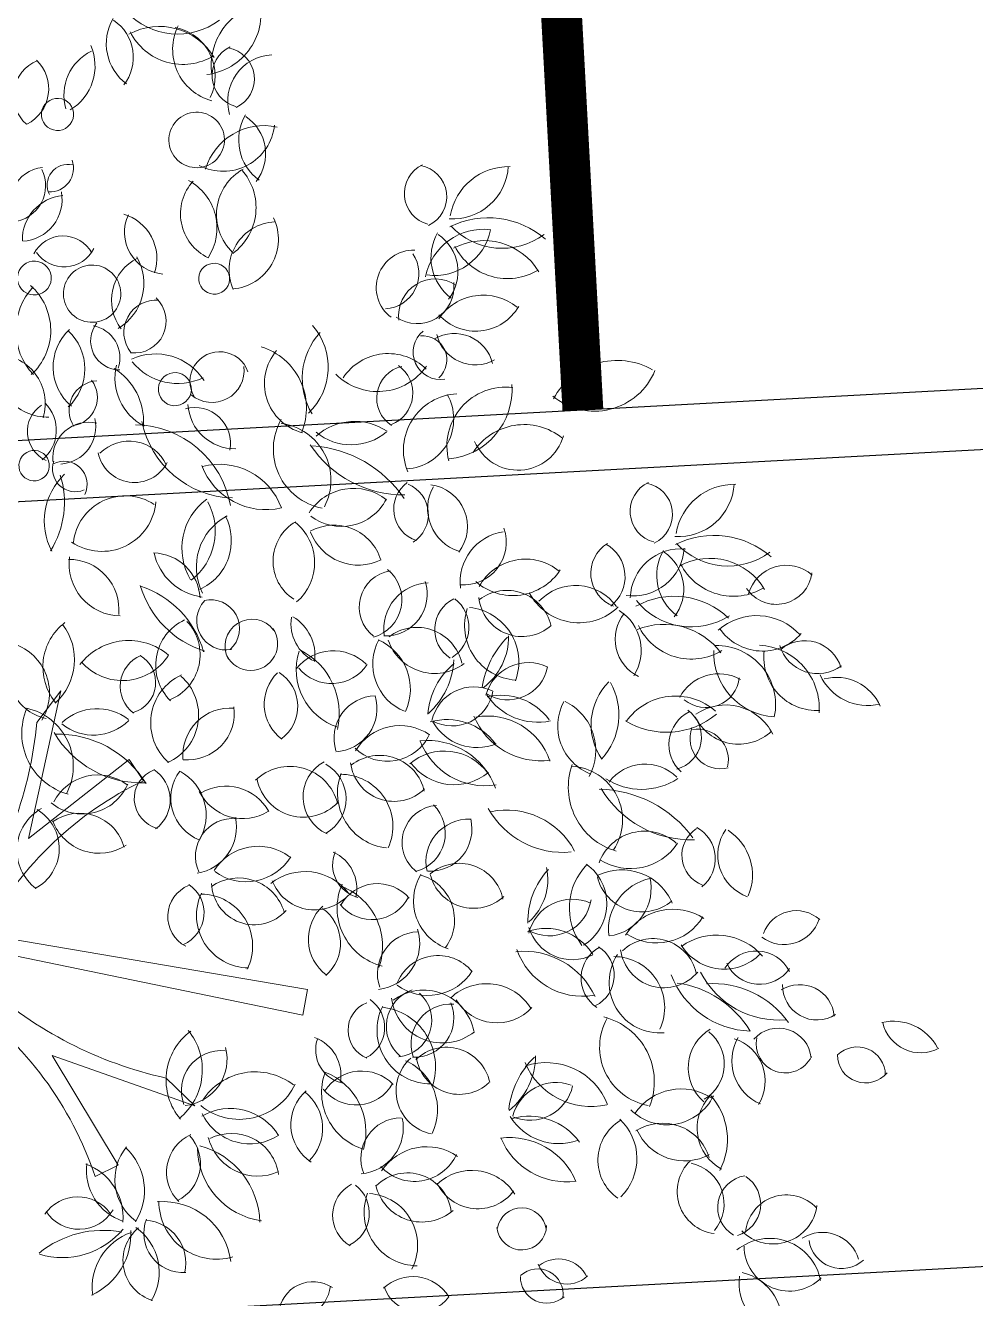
# Model space of a CAD drawing. Header units: millimetres. Extents: x 793 to 3159, y 750 to 2095.
# Drawn here: x 1036.271 to 1038.599, y 1286.697 to 1289.817 of the extents above; entities that cross this region are included whole.
import ezdxf

# ---------------------------------------------------------------- set-up
doc = ezdxf.new("R2010")
doc.units = ezdxf.units.MM
doc.linetypes.add('CONTINUA', pattern=[0])
for name, color, linetype in [('A-GUARNICIONES', 1, 'Continuous'), ('A-PISOS-HATCH', 8, 'Continuous'), ('A-VEGETACION', 65, 'Continuous')]:
    doc.layers.add(name, color=color, linetype=linetype)

# ---------------------------------------------------------------- blocks, each defined once
blk = doc.blocks.new('XR-CONJUNTO$0$A$C458D45B7')
at = {"lineweight": 0, "extrusion": (-2.43104e-07, -5.45806e-06, 1)}
blk.add_lwpolyline([(0.1057, -1.746), (0.1681, -1.7494, -0.110183), (-0.0866, -0.95, -0.110183), (0.0225, -0.1181, 0.069274), (0.0548, -0.1083, -0.159056), (0.3751, -0.5382), (0.4313, -0.5098), (0.2694, -0.2414), (0.6188, -0.3643), (0.5483, -0.2962, -0.129481), (0.1024, -0.068, 0.184379), (0.1254, 0.0127), (0.8832, -0.1415), (0.8943, -0.0784), (0.1156, 0.0518, -0.487233), (0.1075, 0.0667, -0.157099), (0.4909, 0.4325), (0.4557, 0.4846), (0.2096, 0.2904), (0.2879, 0.6525), (0.2292, 0.5741, -0.1274), (0.063, 0.1098, -1.508538), (0.0487, 0.1166), (-0.0409, 1.3604), (-0.1014, 1.2588), (-0.0393, 0.4627, -0.187108), (-0.3498, 1.1361), (-0.3949, 1.1174), (-0.3356, 0.7801), (-0.586, 0.9428), (-0.6161, 0.9071, -0.222061), (-0.0345, 0.1193), (-0.0367, 0.1218), (-0.9935, 0.563), (-0.9683, 0.4373, -0.148996), (-0.7862, 0.3977), (-0.1177, 0.0214, -0.61159), (-0.1188, -0.006, -0.101655), (-1.381, -0.3864), (-1.4565, -0.4291), (-0.657, -0.3716, -0.12496), (-1.5382, -0.8654), (-1.5037, -0.924), (-0.968, -0.7054), (-1.2263, -1.1913), (-1.1801, -1.2004, -0.176723), (-0.0978, -0.0662, 0.164875), (-0.0374, -0.112, -0.122319), (-0.6656, -1.3725), (-0.6394, -1.3961), (-0.165, -0.7555, -0.101541), (-0.347, -1.7346), (-0.3067, -1.749), (-0.1198, -1.2235), (0.1057, -1.746)], format="xyb", close=True, dxfattribs=at)
at = {"lineweight": 0, "extrusion": (2.43104e-07, 5.45806e-06, -1)}
for centre, major_axis, start_param, end_param in [((0.624, 2.313), (0.1011, -0.1111, 0), -1.092047, 0.621305), ((0.5697, 2.4342), (0.1269, 0.1155, 0), 1.666781, 3.133707), ((0.8079, 2.1864), (0.1148, 0.1046, 0), 3.735925, 5.247194), ((0.5183, 2.2392), (0.0909, 0.0828, 0), 2.943806, 4.400315), ((0.3518, 2.2048), (0.0813, 0.074, 0), 6.042078, 7.680112), ((0.5255, 2.1246), (0.1055, -0.1158, 0), 3.38331, 4.908592), ((0.688, 2.225), (0.0962, 0.0876, 0), 2.57333, 4.340108), ((0.5415, 2.16), (0.0814, -0.0894, 0), 4.063505, 5.902251), ((0.5828, 2.3331), (0.0974, -0.107, 0), 0.190237, 1.841773), ((0.4113, 2.1131), (0.0882, 0.0804, 0), 3.589355, 4.996061), ((0.2426, 2.1833), (0.0844, -0.0926, 0), -1.249896, 0.196732), ((0.7328, 2.1612), (0.0578, 0.0526, 0), 2.569534, 5.006064), ((0.6811, 2.1531), (0.0521, -0.0572, 0), 4.051015, 6.582941), ((0.2617, 2.1105), (0.0688, 0.0627, 0), 3.032355, 5.058346), ((0.1574, 2.1274), (0.0654, -0.0718, 0), 4.641666, 6.55095), ((0.8068, 2.0986), (0.0767, -0.0842, 0), 2.01587, 3.830331), ((0.2763, 2.065), (0.0265, -0.0292, 0), 2.96706, 9.250245), ((0.6173, 2.0033), (0.0458, -0.0503, 0), 2.96706, 9.250245), ((0.8432, 2.0039), (0.0909, 0.0828, 0), 2.943806, 4.400315), ((0.6766, 1.9695), (0.0813, 0.074, 0), 6.042078, 7.680112), ((0.6822, 2.053), (0.0934, 0.0851, 0), 0.83891, 2.788684), ((0.7827, 1.8893), (0.1106, 0.1007, 0), 4.167211, 5.662811), ((0.2485, 1.8483), (0.0645, 0.0587, 0), 3.279326, 5.34853), ((0.3027, 1.8914), (0.038, 0.0346, 0), 3.41254, 5.663172), ((0.2576, 1.933), (0.0391, -0.0429, 0), -1.182408, 0.791652), ((1.2047, 1.8735), (0.0578, 0.0526, 0), 2.569534, 5.006064), ((1.153, 1.8655), (0.0521, -0.0572, 0), 4.051015, 6.582941), ((1.245, 1.9477), (0.0917, -0.1007, 0), -0.777492, 0.800951), ((1.3822, 1.7948), (0.0977, -0.1073, 0), 2.477681, 3.902549), ((0.1587, 1.8899), (0.0599, -0.0657, 0), -1.298179, 0.629945), ((0.5353, 1.7872), (0.0891, -0.0979, 0), 4.371945, 6.030471), ((0.7942, 1.8207), (0.0945, 0.0861, 0), 3.069205, 4.94146), ((0.6241, 1.8375), (0.0937, -0.1029, 0), -1.562221, 0.105445), ((0.1863, 1.8557), (0.0752, 0.0685, 0), 0.549271, 2.256423), ((0.6974, 1.8223), (0.0803, -0.0881, 0), 1.183739, 3.047674), ((0.2993, 1.7579), (0.0802, 0.073, 0), 3.851049, 5.360604), ((0.5443, 1.7771), (0.0762, 0.0694, 0), 2.397876, 4.305471), ((0.4071, 1.7121), (0.0839, 0.0764, 0), 5.736427, 7.331583), ((0.6963, 1.7598), (0.0902, 0.0822, 0), 0.291251, 2.225608), ((1.3334, 1.6034), (0.156, 0.1421, 0), 4.983233, 6.17178), ((0.8155, 1.6854), (0.0871, 0.0794, 0), 3.456952, 5.395047), ((1.3213, 1.6411), (0.1073, 0.0977, 0), 4.075394, 5.568293), ((1.2007, 1.813), (0.1037, 0.0945, 0), 0.93843, 2.439379), ((1.3664, 1.9112), (0.1269, 0.1155, 0), 1.666781, 3.133707), ((1.3223, 1.6016), (0.1055, -0.1158, 0), 3.38331, 4.908592), ((0.2911, 1.6865), (0.0543, -0.0596, 0), 2.783843, 4.943077), ((1.3151, 1.7162), (0.0909, 0.0828, 0), 2.943806, 4.400315), ((1.1485, 1.6818), (0.0813, 0.074, 0), 6.042078, 7.680112), ((0.2927, 1.773), (0.0551, -0.0605, 0), -0.367339, 1.701332), ((1.1499, 1.643), (0.0617, -0.0677, 0), 1.384738, 3.90545), ((1.0761, 1.677), (0.064, 0.0583, 0), 0.142939, 2.254521), ((1.3796, 1.8101), (0.0974, -0.107, 0), 0.190237, 1.841773), ((0.2206, 1.6638), (0.0279, -0.0307, 0), 2.96706, 9.250245), ((0.3621, 1.6258), (0.0473, -0.0519, 0), 2.96706, 9.250245), ((0.5249, 1.6104), (0.0852, 0.0776, 0), 3.223324, 4.985448), ((0.3599, 1.6511), (0.0868, -0.0953, 0), -1.359902, 0.197615), ((0.6611, 1.6633), (0.0255, -0.028, 0), 2.96706, 9.250245), ((1.1583, 1.6449), (0.0609, -0.0669, 0), -0.950418, 1.336182), ((1.2034, 1.5741), (0.0607, -0.0666, 0), 2.180672, 4.465833), ((0.3329, 1.535), (0.1162, 0.1058, 0), 3.122332, 4.628138), ((0.1137, 1.5352), (0.0992, -0.1089, 0), 4.60613, 6.275435), ((1.3207, 1.4939), (0.0968, 0.0882, 0), 4.468963, 6.135104), ((0.519, 1.5316), (0.0583, 0.0531, 0), 3.20052, 5.540096), ((0.4659, 1.5585), (0.0576, 0.0524, 0), 6.197346, 8.707644), ((1.3021, 1.6577), (0.0817, -0.0897, 0), -0.311589, 1.576583), ((0.3928, 1.4461), (0.093, 0.0847, 0), 3.00647, 4.70236), ((0.2174, 1.441), (0.0857, -0.0942, 0), 4.621829, 6.268915), ((0.4297, 1.5099), (0.0477, -0.0524, 0), 0.723336, 2.981842), ((0.351, 1.4686), (0.0589, 0.0537, 0), 5.629135, 7.342477), ((1.0445, 1.4197), (0.1124, -0.1235, 0), 1.763492, 3.048606), ((0.7863, 1.4466), (0.1042, -0.1145, 0), -1.558089, -0.023624), ((1.2163, 1.4846), (0.0497, 0.0453, 0), 2.154095, 4.761131), ((1.25, 1.4337), (0.0652, -0.0716, 0), 3.353873, 5.207545), ((1.1728, 1.4657), (0.0436, 0.0397, 0), 5.34712, 7.859851), ((1.3013, 1.5509), (0.0718, 0.0654, 0), 1.80201, 3.64249), ((0.1269, 1.3556), (0.0816, -0.0896, 0), 3.861328, 5.736568), ((0.2517, 1.4439), (0.0813, -0.0893, 0), 0.692403, 2.597207), ((0.5181, 1.3374), (0.1044, 0.0951, 0), 5.019594, 6.451334), ((0.6755, 1.4112), (0.0541, 0.0492, 0), 3.323125, 6.680457), ((0.7305, 1.3462), (0.1061, -0.1165, 0), 4.17789, 5.832144), ((0.9098, 1.4071), (0.0922, 0.084, 0), 2.564354, 4.581363), ((1.0885, 1.3478), (0.0896, -0.0984, 0), 2.894701, 4.651743), ((1.6493, 1.2899), (0.1299, 0.1183, 0), 4.360495, 5.965464), ((0.5532, 1.4203), (0.0906, -0.0995, 0), 1.225027, 2.53816), ((0.3386, 1.3139), (0.1111, 0.1012, 0), 5.998219, 7.087887), ((0.5719, 1.5492), (0.0963, -0.1058, 0), 0.28559, 1.630807), ((0.5656, 1.3923), (0.03, 0.0273, 0), 4.537856, 10.821041), ((0.6565, 1.4383), (0.058, 0.0528, 0), 0.609123, 3.014918), ((1.0623, 1.533), (0.1074, 0.0978, 0), 1.343784, 3.09522), ((1.1401, 1.3718), (0.0592, 0.0539, 0), 2.883799, 5.216128), ((1.0667, 1.3837), (0.0606, 0.0551, 0), 6.049447, 8.223314), ((1.5934, 1.501), (0.1183, 0.1077, 0), 1.123877, 3.002143), ((0.3792, 1.34), (0.0537, 0.0489, 0), 3.300559, 5.386403), ((0.3059, 1.3712), (0.047, -0.0517, 0), -1.484129, 0.591907), ((1.3773, 1.2548), (0.1071, 0.0976, 0), 3.627143, 5.564226), ((1.2205, 1.3933), (0.1266, 0.1153, 0), 0.666936, 2.208248), ((1.264, 1.2447), (0.093, -0.1021, 0), 1.914643, 3.826952), ((1.1267, 1.3204), (0.0823, -0.0904, 0), -1.350697, 0.677345), ((0.2821, 1.2878), (0.0574, 0.0522, 0), 2.730264, 4.858108), ((0.1823, 1.2903), (0.0689, 0.0627, 0), 6.226378, 7.911591), ((0.6146, 1.2601), (0.0646, 0.0589, 0), 5.18643, 7.216869), ((0.7131, 1.3623), (0.078, -0.0856, 0), 0.71814, 2.246675), ((0.3543, 1.2232), (0.0647, 0.0589, 0), 3.77537, 5.684318), ((0.2804, 1.2992), (0.0616, -0.0676, 0), -1.060709, 0.668141), ((0.7141, 1.3599), (0.1576, -0.173, 0), 0.768602, 2.105454), ((0.9544, 1.2463), (0.1089, 0.0991, 0), 2.493376, 4.396862), ((1.0067, 1.1728), (0.1048, 0.0954, 0), 4.716479, 6.042626), ((1.4218, 1.1595), (0.1096, 0.0998, 0), 4.447218, 6.124093), ((0.4666, 1.0653), (0.1771, 0.1613, 0), 5.461091, 6.84641), ((0.8083, 1.1701), (0.0944, -0.1037, 0), 4.007914, 5.933263), ((0.9976, 1.3915), (0.0994, 0.0906, 0), 1.606077, 3.000648), ((1.4067, 1.3114), (0.0854, 0.0778, 0), 1.013458, 3.478607), ((0.4539, 1.1647), (0.0674, -0.074, 0), 3.084947, 5.021288), ((1.126, 1.4092), (0.1849, -0.2031, 0), 0.724844, 1.720325), ((0.8824, 0.9572), (0.2007, -0.2203, 0), 3.951237, 4.849497), ((0.2212, 1.2039), (0.0251, -0.0276, 0), 2.96706, 9.250245), ((0.2947, 1.1586), (0.0418, 0.038, 0), 4.960058, 7.482544), ((0.4667, 1.2536), (0.0608, -0.0668, 0), -0.356332, 2.108317), ((0.6754, 1.047), (0.1193, 0.1087, 0), 5.189388, 6.675069), ((0.3219, 1.1961), (0.0413, 0.0376, 0), 1.904971, 4.226386), ((0.789, 1.2657), (0.1133, -0.1244, 0), 0.509459, 1.944003), ((0.404, 1.0684), (0.1166, 0.1062, 0), 3.391768, 4.694757), ((0.0747, 1.1135), (0.1489, -0.1635, 0), -1.143034, -0.269005), ((1.0044, 1.0208), (0.0958, 0.0872, 0), 4.447811, 6.117663), ((1.1831, 1.0996), (0.0543, -0.0596, 0), 1.053155, 3.251216), ((1.1076, 1.0867), (0.0591, 0.0538, 0), 5.835663, 8.030113), ((1.2949, 1.1015), (0.0809, 0.0737, 0), 2.615368, 4.390992), ((1.1796, 1.057), (0.0767, 0.0698, 0), 5.582465, 7.669786), ((1.7599, 1.0963), (0.0578, 0.0526, 0), 2.569534, 5.006064), ((1.7082, 1.0883), (0.0521, -0.0572, 0), 4.051015, 6.582941), ((1.8002, 1.1705), (0.0917, -0.1007, 0), -0.777492, 0.800951), ((1.9374, 1.0176), (0.0977, -0.1073, 0), 2.477681, 3.902549), ((0.4453, 1.0026), (0.0862, -0.0946, 0), 2.411906, 4.458151), ((0.9742, 1.1809), (0.0917, 0.0835, 0), 1.215767, 2.960129), ((0.3875, 1.1271), (0.0983, 0.0895, 0), 0.821795, 2.898602), ((0.733, 1.0028), (0.1005, -0.1104, 0), 1.763934, 3.246801), ((0.5136, 1.0438), (0.1022, -0.1123, 0), -1.329517, 0.075588), ((0.7607, 0.957), (0.1046, 0.0952, 0), 3.406103, 4.964674), ((0.5733, 1.0213), (0.0973, 0.0886, 0), 0.263422, 1.881827), ((0.9191, 0.9718), (0.0753, -0.0827, 0), 1.313815, 3.349576), ((0.7825, 0.9675), (0.0853, -0.0936, 0), 4.544935, 6.312543), ((0.9566, 0.9403), (0.0806, -0.0885, 0), 3.370813, 5.157583), ((1.0156, 1.0868), (0.0921, 0.0838, 0), 1.841381, 3.51856), ((1.3902, 0.9219), (0.092, 0.0838, 0), 3.755875, 5.297094), ((1.2736, 1.0193), (0.0776, 0.0706, 0), 0.406359, 2.386168), ((1.8885, 0.8262), (0.156, 0.1421, 0), 4.983233, 6.17178), ((1.672, 0.944), (0.0638, 0.0581, 0), 2.666489, 4.89175), ((1.5789, 0.9353), (0.0672, 0.0612, 0), 5.948182, 7.930883), ((1.6894, 1.0137), (0.0927, 0.0844, 0), 0.799218, 2.447222), ((1.8061, 0.8808), (0.0831, -0.0913, 0), 2.334246, 3.973514), ((1.8703, 0.939), (0.0909, 0.0828, 0), 2.943806, 4.400315), ((1.9216, 1.134), (0.1269, 0.1155, 0), 1.666781, 3.133707), ((1.8775, 0.8244), (0.1055, -0.1158, 0), 3.38331, 4.908592), ((0.4352, 0.9639), (0.0945, 0.0861, 0), 2.328388, 4.010629), ((0.3074, 0.8519), (0.0825, -0.0906, 0), 3.871605, 5.548723), ((0.5124, 0.8744), (0.0783, -0.0859, 0), 3.897025, 5.395627), ((0.6515, 1.021), (0.0937, -0.1029, 0), 0.865807, 2.090792), ((1.4262, 0.848), (0.0876, -0.0961, 0), 2.814409, 4.565511), ((1.7037, 0.9046), (0.0813, 0.074, 0), 6.042078, 7.680112), ((1.9348, 1.0329), (0.0974, -0.107, 0), 0.190237, 1.841773), ((2.0648, 0.8685), (0.071, 0.0646, 0), 4.151426, 6.168286), ((1.1085, 0.8596), (0.0605, -0.0665, 0), 1.397227, 3.718561), ((1.0273, 0.8777), (0.0708, 0.0645, 0), 6.13543, 8.311571), ((1.3947, 1.027), (0.0932, -0.1024, 0), -0.25807, 1.453854), ((2.0405, 0.9558), (0.0587, -0.0645, 0), -0.724942, 1.726058), ((0.7111, 0.9782), (0.1764, 0.1607, 0), 2.607777, 3.594798), ((0.4092, 0.6837), (0.1599, -0.1755, 0), 4.193139, 5.172554), ((1.1927, 0.8056), (0.0766, -0.0842, 0), 2.169655, 3.836341), ((1.083, 0.891), (0.0687, -0.0755, 0), -1.14803, 0.774852), ((1.3802, 0.7905), (0.0819, 0.0746, 0), 4.800278, 6.787688), ((1.5489, 0.7897), (0.0916, 0.0834, 0), 4.639012, 6.391459), ((0.6552, 0.806), (0.0473, -0.0519, 0), 3.641237, 6.274918), ((1.2873, 0.805), (0.0618, 0.0563, 0), 2.887633, 4.992149), ((1.1995, 0.8106), (0.0592, -0.065, 0), 4.536575, 6.457466), ((1.4175, 0.8946), (0.0717, -0.0787, 0), 0.005641, 2.204362), ((1.5569, 0.9599), (0.1017, 0.0926, 0), 1.53285, 3.394624), ((1.7909, 0.6955), (0.1422, 0.1295, 0), 4.938646, 6.213219), ((1.8321, 0.9856), (0.1277, 0.1163, 0), 1.736283, 3.202468), ((0.6923, 0.8252), (0.053, 0.0483, 0), 2.11983, 4.621615), ((1.4108, 0.8151), (0.0902, -0.0991, 0), 0.806193, 2.626396), ((1.2759, 0.7256), (0.0902, -0.0991, 0), 3.977608, 5.798449), ((1.7473, 0.7824), (0.0749, 0.0682, 0), 2.758287, 4.551845), ((1.5937, 0.7543), (0.0858, 0.0782, 0), 6.016735, 7.583178), ((1.9932, 0.6983), (0.0961, -0.1055, 0), 3.150996, 4.716777), ((0.3803, 0.7108), (0.0919, -0.1009, 0), 1.624865, 3.229554), ((0.1796, 0.7281), (0.1049, 0.0955, 0), 0.07837, 1.580857), ((0.6433, 0.7157), (0.0909, 0.0827, 0), 3.087567, 5.006464), ((0.5096, 0.7413), (0.0805, -0.0883, 0), 4.696397, 6.629756), ((0.7562, 0.7629), (0.0488, 0.0445, 0), 3.38584, 6.377399), ((0.9534, 0.8183), (0.0686, -0.0753, 0), 1.181124, 2.464126), ((0.8007, 0.7407), (0.0738, -0.081, 0), 4.41164, 5.590802), ((1.1603, 0.6968), (0.0837, 0.0762, 0), 4.801306, 6.789719), ((1.7659, 0.6448), (0.1288, 0.1173, 0), 5.061729, 6.377885), ((1.8322, 0.877), (0.0963, -0.1058, 0), 0.185746, 1.870263), ((0.7533, 0.7689), (0.0485, 0.0442, 0), 0.126469, 3.40752), ((1.541, 0.6301), (0.1501, -0.1649, 0), 2.46149, 3.089068), ((1.2241, 0.7888), (0.1083, -0.1189, 0), -0.839842, 0.076229), ((2.0064, 0.8809), (0.0937, 0.0854, 0), 1.46165, 3.280739), ((2.1109, 0.6877), (0.0621, -0.0682, 0), 3.181514, 5.162167), ((0.2764, 0.6991), (0.0791, -0.0868, 0), 0.945198, 2.934572), ((0.1335, 0.6463), (0.0937, 0.0853, 0), 5.766347, 7.572893), ((0.4546, 0.6245), (0.1119, 0.1019, 0), 4.537637, 6.148789), ((1.0128, 0.7058), (0.1097, 0.0999, 0), 2.621006, 4.188153), ((0.9555, 0.6379), (0.0846, 0.077, 0), 4.543425, 6.229143), ((0.7976, 0.5988), (0.1163, -0.1277, 0), 4.342379, 5.681106), ((1.1767, 0.7201), (0.084, -0.0923, 0), 1.118017, 2.804838), ((1.0123, 0.6583), (0.089, -0.0977, 0), 4.294454, 5.876201), ((1.2035, 0.8172), (0.0808, -0.0887, 0), 0.092923, 1.977664), ((2.0436, 0.7493), (0.1051, -0.1154, 0), 0.784975, 2.34939), ((1.895, 0.6229), (0.1068, 0.0972, 0), 5.428094, 7.228134), ((1.9916, 0.6138), (0.1043, -0.1145, 0), 3.932876, 5.51985), ((2.1397, 0.7382), (0.0871, -0.0957, 0), 0.673365, 2.436248), ((2.1421, 0.7965), (0.0656, -0.072, 0), 0.099805, 2.010463), ((0.4387, 0.8112), (0.0987, 0.0899, 0), 1.297522, 3.159771), ((0.5159, 0.6636), (0.061, 0.0556, 0), 2.958553, 5.050228), ((0.4434, 0.6729), (0.0569, 0.0518, 0), 5.979441, 8.297994), ((0.9514, 0.7771), (0.0779, 0.0709, 0), 1.330154, 3.178298), ((1.3643, 0.5848), (0.1194, -0.1311, 0), 2.37923, 3.193648), ((1.061, 0.7395), (0.128, -0.1405, 0), -0.784182, 0.00199), ((1.4333, 0.6173), (0.0792, 0.0721, 0), 4.133492, 5.913453), ((0.6376, 0.5747), (0.0955, 0.087, 0), 3.026359, 5.017378), ((0.4987, 0.5933), (0.0856, -0.0939, 0), 4.598202, 6.607048), ((0.893, 0.6212), (0.0718, -0.0788, 0), 1.372404, 3.112871), ((0.7697, 0.6152), (0.0667, -0.0732, 0), 4.451717, 6.378593), ((1.3835, 0.7314), (0.0727, 0.0663, 0), 0.919137, 2.878591), ((1.9006, 0.5896), (0.0803, 0.0731, 0), 4.360409, 5.96059), ((1.8685, 0.697), (0.0551, -0.0606, 0), -0.732342, 1.438682), ((2.2645, 0.7491), (0.086, -0.0945, 0), 0.49687, 1.882198), ((2.1878, 0.572), (0.0873, 0.0795, 0), 5.195254, 6.607348), ((1.3008, 0.5586), (0.0784, 0.0714, 0), 4.101275, 5.885898), ((1.7353, 0.573), (0.0996, -0.1093, 0), 1.696285, 3.096425), ((1.4938, 0.597), (0.1088, -0.1195, 0), -1.343022, -0.102244), ((1.0619, 0.538), (0.0771, 0.0702, 0), 3.578431, 5.411906), ((0.9566, 0.6106), (0.0784, 0.0714, 0), 0.436241, 2.259906), ((1.2466, 0.6694), (0.0679, -0.0745, 0), -0.680065, 1.231452), ((1.4562, 0.728), (0.1107, 0.1008, 0), 2.096157, 3.293233), ((1.3665, 0.4977), (0.0986, -0.1083, 0), 3.64898, 4.819134), ((1.632, 0.5695), (0.0934, 0.085, 0), 2.670249, 4.371423), ((1.466, 0.5092), (0.0985, 0.0897, 0), 5.897661, 7.518178), ((1.7945, 0.4948), (0.1, -0.1098, 0), 2.927447, 4.595886), ((1.9175, 0.4935), (0.0864, -0.0949, 0), 3.269555, 4.993185), ((0.3473, 0.5481), (0.1144, 0.1041, 0), 2.574184, 4.282798), ((0.1739, 0.4673), (0.1074, 0.0978, 0), 5.661239, 7.506176), ((0.3775, 0.4816), (0.0855, -0.0938, 0), 3.133589, 4.529593), ((0.7039, 0.4946), (0.0785, -0.0862, 0), 2.224787, 3.959624), ((0.5985, 0.5983), (0.0772, -0.0848, 0), -0.971714, 0.825484), ((1.2348, 0.4358), (0.1098, 0.1, 0), 5.169368, 6.378412), ((1.464, 0.6612), (0.1312, 0.1195, 0), 2.177072, 3.48534), ((1.3334, 0.431), (0.1199, 0.1092, 0), 5.273956, 6.694812), ((1.7713, 0.7471), (0.1424, 0.1297, 0), 1.613061, 2.85523), ((1.8678, 0.5245), (0.0662, 0.0603, 0), 3.038614, 4.984341), ((1.7767, 0.5428), (0.0601, 0.0547, 0), 6.07195, 8.333963), ((0.368, 0.6662), (0.0824, -0.0905, 0), -0.048217, 1.418847), ((1.1197, 0.4426), (0.0853, -0.0936, 0), 2.842397, 4.486074), ((1.3079, 0.64), (0.0836, -0.0918, 0), 0.349385, 1.792287), ((1.9049, 0.5403), (0.0506, -0.0555, 0), 0.487336, 2.659089), ((1.8486, 0.4869), (0.0508, -0.0558, 0), 3.712422, 5.67171), ((1.949, 0.6437), (0.0794, -0.0872, 0), -0.015353, 1.86175), ((0.4848, 0.6728), (0.1815, 0.1653, 0), 2.267371, 3.356236), ((0.2817, 0.2924), (0.1875, 0.1708, 0), 5.421192, 6.468659), ((1.088, 0.5957), (0.0844, 0.0768, 0), 1.169358, 3.071745), ((1.1863, 0.3544), (0.1203, -0.1321, 0), 3.77634, 5.096511), ((1.3275, 0.5924), (0.1258, 0.1146, 0), 2.147165, 3.513976), ((1.0697, 0.3839), (0.0756, -0.083, 0), 3.217275, 5.232157), ((1.2286, 0.3762), (0.0968, 0.0882, 0), 4.743456, 6.397223), ((0.8499, 0.3477), (0.0893, 0.0814, 0), 4.677287, 6.768745), ((0.9807, 0.3937), (0.0663, -0.0728, 0), 1.151836, 3.380423), ((0.8908, 0.3895), (0.0716, 0.0652, 0), 5.958243, 8.074739), ((1.1049, 0.4906), (0.0793, 0.0722, 0), 1.533613, 3.760744), ((1.2521, 0.5565), (0.0977, 0.089, 0), 1.621032, 3.240103), ((1.6951, 0.4196), (0.1098, -0.1206, 0), 1.02251, 2.655312), ((1.5334, 0.3392), (0.0887, -0.0974, 0), 3.932198, 6.037993), ((1.7204, 0.3656), (0.0819, 0.0746, 0), 4.52524, 6.227149), ((0.3792, 0.3265), (0.0887, 0.0807, 0), 4.34242, 6.095432), ((0.5438, 0.3888), (0.0506, -0.0556, 0), 0.976067, 3.515728), ((0.4689, 0.3853), (0.0651, 0.0593, 0), 6.016389, 7.957666), ((0.6684, 0.3905), (0.0743, -0.0816, 0), 1.111405, 2.949037), ((0.5221, 0.3476), (0.0827, -0.0908, 0), 4.385057, 5.965421), ((1.1017, 0.4035), (0.0999, 0.091, 0), 2.417589, 4.240237), ((0.975, 0.3218), (0.0943, 0.0859, 0), 5.432363, 7.442825), ((1.7114, 0.5766), (0.1199, 0.1092, 0), 1.728261, 2.878998), ((0.3412, 0.4715), (0.0815, -0.0894, 0), -0.427869, 1.420817), ((0.7343, 0.4586), (0.0876, 0.0797, 0), 1.74724, 3.424228), ((0.694, 0.3011), (0.0877, 0.0799, 0), 4.909127, 6.523622), ((0.8831, 0.4602), (0.0782, -0.0859, 0), -0.072116, 2.100473), ((1.6034, 0.1235), (0.2151, 0.1959, 0), 5.465833, 6.388216), ((1.8324, 0.5474), (0.1895, 0.1725, 0), 2.274403, 3.341796), ((1.1335, 0.306), (0.0721, 0.0656, 0), 6.233027, 8.310845), ((1.3814, 0.1749), (0.139, 0.1266, 0), 5.240357, 6.537285), ((0.2987, 0.2614), (0.0867, 0.079, 0), 2.948546, 4.941983), ((0.1742, 0.2654), (0.0747, -0.082, 0), 4.412692, 6.529461), ((0.3347, 0.2385), (0.0842, 0.0767, 0), 4.833416, 6.74424), ((1.2161, 0.2832), (0.0673, 0.0612, 0), 2.962339, 5.371728), ((1.5187, 0.4684), (0.1407, -0.1545, 0), 0.640677, 1.802056), ((0.3825, 0.3752), (0.0813, -0.0893, 0), 0.151486, 1.957587), ((0.7107, 0.2483), (0.0618, -0.0679, 0), 1.870853, 3.974654), ((0.6043, 0.3192), (0.085, 0.0774, 0), 0.530242, 2.140399), ((1.2881, 0.2359), (0.0702, -0.0771, 0), 2.086658, 3.920651), ((1.193, 0.3155), (0.0695, -0.0763, 0), -1.080273, 0.780013), ((1.7193, 0.1934), (0.0877, 0.0798, 0), 4.231785, 6.165473), ((1.8882, 0.2529), (0.0574, 0.0522, 0), 2.659984, 4.886166), ((1.8046, 0.2444), (0.0651, 0.0593, 0), 5.956365, 7.910978), ((2.0071, 0.2546), (0.073, -0.0801, 0), 1.067899, 2.92199), ((1.8529, 0.2045), (0.0881, -0.0968, 0), 4.451396, 5.845093), ((1.6841, 0.3589), (0.1027, 0.0935, 0), 1.321927, 2.871663), ((0.7728, 0.1444), (0.0947, 0.0862, 0), 4.442699, 6.090567), ((1.0376, 0.2277), (0.061, 0.0555, 0), 2.56328, 4.27584), ((0.9174, 0.1696), (0.0717, 0.0653, 0), 5.868543, 7.246202), ((0.7424, 0.3154), (0.0961, 0.0875, 0), 1.294291, 2.934601), ((1.2653, 0.1224), (0.081, 0.0738, 0), 4.745986, 6.818095), ((1.3423, 0.1923), (0.1035, 0.0943, 0), 0.520555, 1.572296), ((1.6872, 0.1238), (0.1023, -0.1123, 0), 1.657783, 3.088171), ((1.5085, 0.1335), (0.0877, 0.0799, 0), 6.067834, 8.045041), ((1.6639, 0.0822), (0.0907, -0.0996, 0), 3.428976, 5.043905), ((0.7249, 0.078), (0.0863, 0.0786, 0), 4.843886, 6.733713), ((0.8875, 0.0763), (0.0906, -0.0995, 0), 3.208281, 4.799812), ((0.9113, 0.2286), (0.0826, 0.0753, 0), 1.505724, 3.50646), ((1.2777, 0.1403), (0.0836, -0.0918, 0), 1.05786, 2.852332), ((1.1395, 0.0928), (0.0847, 0.0772, 0), 5.715564, 7.653398), ((1.3006, 0.2313), (0.081, 0.0737, 0), 1.566682, 3.632794), ((1.6198, 0.0907), (0.1252, -0.1375, 0), 2.280882, 3.058707), ((1.7132, 0.227), (0.076, -0.0835, 0), 0.028742, 2.061808), ((1.7609, 0.0696), (0.0958, 0.0873, 0), 3.773279, 5.238917), ((1.6186, 0.1711), (0.0865, 0.0788, 0), 0.496987, 2.185336), ((0.634, 0.0999), (0.0555, -0.0609, 0), 1.222557, 3.486121), ((0.5564, 0.1082), (0.0565, -0.0621, 0), 4.465278, 6.609531), ((0.7507, 0.1031), (0.0868, -0.0953, 0), 0.744649, 2.740991), ((0.763, 0.1841), (0.0771, 0.0702, 0), 1.458806, 3.851962), ((1.114, 0.1223), (0.1092, 0.0994, 0), 2.564545, 4.284212), ((0.9211, 0.028), (0.116, 0.1056, 0), 5.777895, 7.358046), ((1.0653, 0.0787), (0.0761, 0.0693, 0), 4.390858, 6.307193), ((0.6329, 0.028), (0.0854, -0.0937, 0), 3.881892, 5.919645), ((1.0061, 0.0455), (0.0741, -0.0813, 0), 1.382971, 3.131901), ((1.0515, 0.1937), (0.0742, 0.0675, 0), 1.202907, 3.195018), ((1.4867, 0.1575), (0.0691, -0.0759, 0), -0.69434, 1.265921), ((1.5428, 0.035), (0.074, -0.0812, 0), 2.549086, 4.298299), ((1.7894, -0.0171), (0.0929, -0.102, 0), 2.877066, 4.459805), ((0.8706, 0.0349), (0.0772, 0.0703, 0), 6.063501, 7.880105), ((1.7491, 0.1705), (0.0979, 0.0892, 0), 1.28174, 2.88803), ((2.0615, 0.1253), (0.061, -0.0669, 0), -0.518451, 1.382328), ((2.0917, 0.0318), (0.0638, 0.0581, 0), 4.23997, 6.17382), ((1.1683, -0.0388), (0.076, 0.0692, 0), 3.547046, 5.406033), ((1.0551, 0.0354), (0.0842, 0.0767, 0), 0.426936, 2.193481), ((1.4792, -0.0603), (0.0897, -0.0984, 0), 3.52824, 4.904396), ((1.5428, 0.1079), (0.0824, 0.0751, 0), 1.848943, 3.581152), ((1.8968, -0.0911), (0.1001, -0.1099, 0), 3.256708, 4.738799), ((1.7409, -0.0601), (0.0804, 0.0732, 0), 4.693667, 6.792912), ((1.9147, 0.0973), (0.0829, -0.091, 0), -0.068111, 1.76351), ((1.2143, -0.1026), (0.0802, 0.073, 0), 4.235733, 6.327879), ((1.4251, -0.1752), (0.1293, -0.1419, 0), 3.772047, 5.013684), ((1.5677, 0.0768), (0.1144, -0.1256, 0), 0.568993, 1.974998), ((1.6504, -0.0484), (0.0635, 0.0578, 0), 2.884053, 4.963442), ((1.5628, -0.042), (0.0613, 0.0558, 0), 6.014393, 8.125504), ((1.757, -0.0586), (0.0915, 0.0833, 0), 2.215722, 4.462887), ((1.645, -0.1202), (0.0839, -0.0921, 0), 3.876593, 5.891738), ((1.7677, 0.0361), (0.0726, -0.0797, 0), -0.136696, 2.171298), ((1.9938, -0.0721), (0.0613, -0.0673, 0), 2.873091, 4.978991), ((2.0017, 0.0257), (0.0654, 0.0596, 0), 1.333269, 3.450252), ((1.1895, 0.0349), (0.0855, -0.0939, 0), -0.278734, 1.37918), ((1.3332, -0.1909), (0.0947, 0.0862, 0), 4.69751, 6.460587), ((1.9848, 0.0357), (0.1576, 0.1435, 0), 2.336955, 3.515873), ((1.7667, -0.306), (0.1835, 0.1671, 0), 5.585592, 6.477293), ((2.0481, 0.0637), (0.144, -0.1582, 0), 0.643081, 1.840023), ((1.8872, -0.2906), (0.1545, -0.1697, 0), 3.813215, 4.826803), ((2.1007, -0.148), (0.0571, -0.0627, 0), 3.314505, 5.359234), ((1.1835, -0.1681), (0.0708, 0.0645, 0), 2.999749, 5.104731), ((1.1794, -0.2041), (0.0843, -0.0926, 0), 3.23424, 5.252568), ((1.1094, -0.1535), (0.0662, 0.0602, 0), 6.175407, 8.492855), ((2.1423, -0.0658), (0.062, 0.0565, 0), 1.726458, 3.911006), ((1.067, -0.178), (0.0541, 0.0492, 0), 2.68322, 5.063205), ((1.0009, -0.1711), (0.0613, 0.0558, 0), 6.051792, 8.118656), ((1.1962, -0.1774), (0.0971, 0.0884, 0), 2.300818, 4.341939), ((1.0615, -0.2672), (0.099, -0.1087, 0), 3.994279, 5.774751), ((1.2249, -0.0831), (0.0927, 0.0845, 0), 1.629632, 3.754582), ((1.2458, -0.2104), (0.0657, -0.0721, 0), 1.984045, 3.950075), ((1.1573, -0.1474), (0.0709, 0.0646, 0), 0.342552, 2.363011), ((1.3583, -0.0424), (0.0861, 0.0784, 0), 1.479157, 3.339545), ((1.756, -0.2172), (0.098, -0.1076, 0), 0.919855, 2.815011), ((1.5813, -0.3024), (0.11, -0.1208, 0), 4.122007, 5.830458), ((2.3304, -0.2743), (0.0822, -0.0902, 0), 3.645066, 4.967734), ((2.3965, -0.1345), (0.0702, 0.0639, 0), 1.816329, 3.659053), ((0.6971, -0.3006), (0.1099, 0.1001, 0), 3.177484, 4.811975), ((0.4834, -0.2765), (0.1035, -0.1137, 0), -1.517654, 0.053705), ((1.937, -0.2675), (0.0737, -0.081, 0), 1.444926, 3.346793), ((1.8155, -0.2583), (0.0678, -0.0744, 0), 4.55223, 6.483797), ((2.0484, -0.2506), (0.0543, -0.0596, 0), 3.040318, 5.351056), ((0.9981, -0.226), (0.0616, 0.0561, 0), 2.469047, 4.222675), ((0.879, -0.2881), (0.0659, -0.0723, 0), 4.22568, 5.634213), ((1.2355, -0.3272), (0.0729, -0.0801, 0), 3.111573, 5.233329), ((2.0486, -0.25), (0.077, -0.0845, 0), 1.131384, 2.832042), ((1.9072, -0.3001), (0.0807, 0.0735, 0), 5.75833, 7.572133), ((2.0653, -0.2087), (0.0478, -0.0525, 0), -0.381889, 2.519007), ((2.2418, -0.2842), (0.0509, 0.0463, 0), 4.671369, 7.019502), ((0.6842, -0.3267), (0.0662, -0.0727, 0), 1.953292, 3.968698), ((0.5832, -0.2495), (0.0771, -0.0847, 0), -1.086962, 0.633267), ((1.2195, -0.3259), (0.0723, -0.0794, 0), 0.935119, 3.152125), ((1.2669, -0.2279), (0.0717, -0.0788, 0), -0.017107, 2.169928), ((1.6019, -0.3954), (0.1448, -0.159, 0), 2.421865, 3.100606), ((1.2829, -0.2402), (0.1147, -0.1259, 0), -0.838067, 0.064627), ((1.4803, -0.4172), (0.1086, -0.1192, 0), 3.550023, 5.077952), ((2.2618, -0.2355), (0.046, -0.0505, 0), -0.150233, 2.313194), ((0.767, -0.434), (0.1135, 0.1034, 0), 4.447251, 6.105395), ((0.882, -0.4268), (0.1053, -0.1156, 0), 4.242804, 5.729802), ((1.0276, -0.3853), (0.0795, 0.0724, 0), 4.458357, 6.248414), ((1.0826, -0.3727), (0.0884, -0.0971, 0), 4.292569, 5.905348), ((1.5888, -0.1889), (0.1289, 0.1174, 0), 2.079872, 3.486061), ((0.728, -0.2461), (0.1016, -0.1116, 0), -0.392699, 1.416384), ((1.075, -0.3301), (0.098, -0.1076, 0), 1.026297, 2.64588), ((1.0138, -0.2583), (0.0759, 0.0691, 0), 1.246349, 3.209663), ((1.5045, -0.4148), (0.0815, 0.0742, 0), 4.139575, 5.785791), ((1.8109, -0.4569), (0.1015, 0.0924, 0), 4.472501, 6.03354), ((0.9635, -0.4091), (0.0736, -0.0808, 0), 1.306379, 3.162265), ((0.8195, -0.4188), (0.0834, 0.076, 0), 6.107054, 7.814598), ((1.4394, -0.2899), (0.0724, -0.0795, 0), -0.621746, 1.129501), ((1.776, -0.2819), (0.0847, -0.093, 0), -0.387081, 1.524271), ((1.9638, -0.4153), (0.0768, -0.0843, 0), 1.231448, 3.066665), ((1.7614, -0.4437), (0.1203, 0.1096, 0), 6.282223, 7.50516), ((0.7063, -0.5098), (0.0938, -0.103, 0), 3.356607, 4.894804), ((0.7538, -0.3282), (0.0952, 0.0867, 0), 1.721172, 3.438981), ((1.1263, -0.4919), (0.074, 0.0674, 0), 3.497373, 5.431261), ((1.0172, -0.4171), (0.0834, 0.0759, 0), 0.522201, 2.222682), ((1.5107, -0.3149), (0.1032, 0.094, 0), 1.972829, 3.329136), ((1.4379, -0.5406), (0.1132, 0.1031, 0), 5.178593, 6.391981), ((1.7212, -0.4945), (0.0844, 0.0769, 0), 2.921424, 4.898357), ((1.5708, -0.4908), (0.0887, -0.0974, 0), 4.624499, 6.245935), ((1.7652, -0.5238), (0.0809, -0.0889, 0), 3.304004, 5.142297), ((0.6511, -0.5265), (0.0746, 0.068, 0), 3.082887, 5.021593), ((0.7097, -0.547), (0.0855, 0.0778, 0), 4.970648, 6.893858), ((1.3911, -0.6161), (0.1186, -0.1303, 0), 3.751224, 5.04893), ((1.819, -0.3683), (0.0943, 0.0859, 0), 1.81204, 3.465097), ((0.5509, -0.5449), (0.0857, -0.0941, 0), 1.381618, 2.98878), ((0.3531, -0.5727), (0.1058, 0.0963, 0), 6.187244, 7.584647), ((0.5328, -0.5061), (0.0677, -0.0743, 0), 4.704556, 6.562471), ((0.8079, -0.4647), (0.1228, -0.1349, 0), 0.876191, 2.292519), ((0.5809, -0.6537), (0.1334, -0.1465, 0), 4.136961, 5.426322), ((0.7736, -0.4108), (0.0842, -0.0925, 0), 0.316464, 2.06298), ((1.1878, -0.5954), (0.0893, -0.098, 0), 2.893248, 4.484243), ((1.5298, -0.374), (0.1172, -0.1286, 0), 0.608217, 1.916874), ((1.1577, -0.4355), (0.0757, -0.0832, 0), -0.410198, 1.564219), ((1.9055, -0.5708), (0.0701, -0.077, 0), 0.868385, 3.107628), ((0.4851, -0.523), (0.097, 0.0883, 0), 2.624439, 4.009853), ((0.3065, -0.6372), (0.0924, -0.1015, 0), 4.220644, 5.539862), ((1.1406, -0.6349), (0.0726, -0.0797, 0), 3.097635, 5.344847), ((1.2984, -0.6458), (0.0925, 0.0842, 0), 4.69803, 6.451656), ((1.8147, -0.6013), (0.0684, -0.0752, 0), 4.086493, 6.142639), ((1.0432, -0.6316), (0.0635, 0.0578, 0), 2.828355, 4.970388), ((0.9604, -0.6267), (0.0642, 0.0584, 0), 6.104573, 8.123386), ((1.1762, -0.5315), (0.0858, 0.0782, 0), 1.595626, 3.656981), ((1.3126, -0.5044), (0.0742, -0.0815, 0), -0.185563, 1.859253), ((1.9797, -0.6098), (0.0531, -0.0583, 0), 1.27183, 3.717815), ((1.9253, -0.6015), (0.0597, 0.0543, 0), 6.025032, 8.287942), ((0.3333, -0.6856), (0.0658, -0.0723, 0), 2.905781, 4.823107), ((0.5423, -0.7661), (0.1235, 0.1125, 0), 5.36207, 6.898676), ((1.166, -0.6234), (0.0885, -0.0972, 0), 0.750634, 2.670163), ((1.0384, -0.705), (0.0858, -0.0942, 0), 3.951231, 5.923783), ((2.0694, -0.6791), (0.0677, -0.0743, 0), 2.389715, 4.70032), ((0.3358, -0.5709), (0.0714, 0.065, 0), 1.264913, 3.299305), ((0.673, -0.5985), (0.0953, -0.1046, 0), 0.451758, 2.314123), ((1.4206, -0.6724), (0.0447, 0.0407, 0), 4.046495, 6.887858), ((2.0365, -0.5907), (0.0801, 0.073, 0), 0.865837, 3.095513), ((0.5912, -0.6765), (0.0712, 0.0649, 0), 2.239479, 4.247459), ((0.4925, -0.7502), (0.0711, -0.0781, 0), 3.953652, 5.660875), ((1.4206, -0.6545), (0.045, 0.041, 0), 0.745147, 3.783208), ((0.3952, -0.9166), (0.1824, 0.1661, 0), 4.763929, 5.636252), ((0.2948, -0.5436), (0.143, 0.1302, 0), 1.427963, 2.601349), ((0.5108, -0.8091), (0.1051, 0.0957, 0), 3.743488, 5.119397), ((0.2985, -0.6789), (0.1219, 0.111, 0), 0.683436, 1.880422), ((0.5462, -0.7433), (0.0689, -0.0756, 0), 1.029573, 3.198864), ((0.3985, -0.7729), (0.0993, 0.0905, 0), 6.058163, 7.566179), ((2.0285, -0.812), (0.0854, -0.0937, 0), 3.194354, 5.266214), ((2.1578, -0.7629), (0.0624, -0.0685, 0), 3.315824, 5.152296), ((2.0764, -0.7036), (0.0819, 0.0746, 0), 1.519596, 3.869397), ((2.2045, -0.6777), (0.0544, -0.0598, 0), 0.009364, 2.152356), ((1.5113, -0.8135), (0.0514, -0.0565, 0), 3.212513, 5.011871), ((1.1541, -0.8854), (0.077, 0.0701, 0), 4.690567, 6.465808), ((1.4605, -0.8232), (0.0416, -0.0457, 0), 3.128591, 5.60002), ((1.5314, -0.724), (0.0552, 0.0503, 0), 1.558302, 3.521751), ((2.0741, -0.7951), (0.0813, -0.0893, 0), 0.876257, 2.452635), ((1.9318, -0.8938), (0.0862, -0.0947, 0), 4.111917, 5.679083), ((0.8645, -0.7958), (0.0594, -0.0652, 0), -0.726496, 1.218619), ((0.9098, -0.8788), (0.0568, -0.0624, 0), 2.393253, 4.474922), ((1.1694, -0.7784), (0.0664, 0.0605, 0), 1.357884, 3.565082), ((1.4824, -0.7811), (0.0478, 0.0435, 0), 1.591957, 3.894)]:
    blk.add_ellipse(centre, major_axis=major_axis, ratio=1, start_param=start_param, end_param=end_param, dxfattribs=at)

msp = doc.modelspace()

# ---------------------------------------------------------------- linework, layer by layer
at = {"layer": 'A-GUARNICIONES', "color": 1}
msp.add_lwpolyline([(1028.8496, 1288.39957), (1051.6163, 1289.63149), (1051.74057, 1287.33485), (1028.97388, 1286.10293), (1028.8496, 1288.39957)], dxfattribs=at)
msp.add_lwpolyline([(1029.11555, 1286.26082), (1029.00749, 1288.2579), (1051.47462, 1289.4736), (1051.58268, 1287.47652)], close=True, dxfattribs=at)
at = {"layer": 'A-PISOS-HATCH', "color": 31, "true_color": 0xfecc66, "const_width": 0.1}
msp.add_lwpolyline([(1037.63675, 1288.87505), (1037.36659, 1293.86774)], dxfattribs=at)

# ---------------------------------------------------------------- block references
at = {"layer": 'A-VEGETACION', "linetype": 'CONTINUA', "ltscale": 0.5, "rotation": 359.8502964766868}
msp.add_blockref('XR-CONJUNTO$0$A$C458D45B7', (1036.0679, 1287.53482, 0), dxfattribs=at)

doc.saveas('drawing.dxf')
